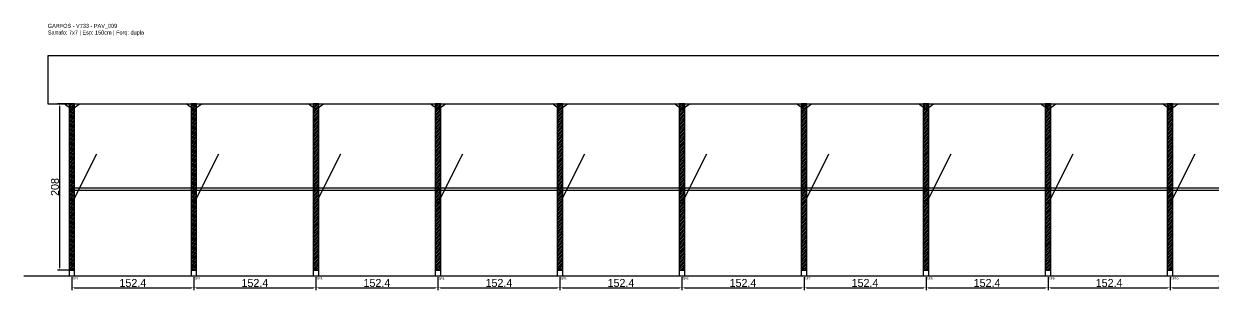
# Model space of a CAD drawing. Header units: metres. Extents: x -30 to 2986, y -25 to 308.
# Drawn here: x -30 to 1456, y -25 to 308 of the extents above; entities that cross this region are included whole.
import ezdxf

# ---------------------------------------------------------------- set-up
doc = ezdxf.new("R2010")
doc.units = ezdxf.units.M
for name, color, linetype in [('BARRA_ANCORAGEM', 1, 'Continuous'), ('COTA', 241, 'Continuous'), ('GARFOS OK', 3, 'Continuous'), ('NOME DA VIGA', 6, 'Continuous'), ('SARR_7x7', 40, 'Continuous'), ('TIRAS REESCORAMENTO', 252, 'Continuous'), ('VIGAS', 3, 'Continuous')]:
    doc.layers.add(name, color=color, linetype=linetype)
doc.dimstyles.new('EZ DXF', dxfattribs={"dimtxt": 10, "dimasz": 3.5, "dimexe": 3, "dimexo": 1.5, "dimgap": 1, "dimtad": 1, "dimdec": 1, "dimdsep": 46, "dimcen": 2.5, "dimazin": 3, "dimtfac": 1, "dimtmove": 0, "dimatfit": 3})

msp = doc.modelspace()

# ---------------------------------------------------------------- hatches: boundary and pattern name
at = {"layer": 'COTA'}
h = msp.add_hatch(dxfattribs=at)
h.set_pattern_fill('ANSI31', scale=0.5)
h.paths.add_polyline_path([(26.5, 0), (33.5, 0), (33.5, 208), (26.5, 208)])
h = msp.add_hatch(dxfattribs=at)
h.set_pattern_fill('ANSI31', scale=0.5)
h.paths.add_polyline_path([(178.95, 0), (185.95, 0), (185.95, 208), (178.95, 208)])
h = msp.add_hatch(dxfattribs=at)
h.set_pattern_fill('ANSI31', scale=0.5)
h.paths.add_polyline_path([(331.39, 0), (338.39, 0), (338.39, 208), (331.39, 208)])
h = msp.add_hatch(dxfattribs=at)
h.set_pattern_fill('ANSI31', scale=0.5)
h.paths.add_polyline_path([(483.84, 0), (490.84, 0), (490.84, 208), (483.84, 208)])
h = msp.add_hatch(dxfattribs=at)
h.set_pattern_fill('ANSI31', scale=0.5)
h.paths.add_polyline_path([(636.29, 0), (643.29, 0), (643.29, 208), (636.29, 208)])
h = msp.add_hatch(dxfattribs=at)
h.set_pattern_fill('ANSI31', scale=0.5)
h.paths.add_polyline_path([(788.74, 0), (795.74, 0), (795.74, 208), (788.74, 208)])
h = msp.add_hatch(dxfattribs=at)
h.set_pattern_fill('ANSI31', scale=0.5)
h.paths.add_polyline_path([(941.18, 0), (948.18, 0), (948.18, 208), (941.18, 208)])
h = msp.add_hatch(dxfattribs=at)
h.set_pattern_fill('ANSI31', scale=0.5)
h.paths.add_polyline_path([(1093.63, 0), (1100.63, 0), (1100.63, 208), (1093.63, 208)])
h = msp.add_hatch(dxfattribs=at)
h.set_pattern_fill('ANSI31', scale=0.5)
h.paths.add_polyline_path([(1246.08, 0), (1253.08, 0), (1253.08, 208), (1246.08, 208)])
h = msp.add_hatch(dxfattribs=at)
h.set_pattern_fill('ANSI31', scale=0.5)
h.paths.add_polyline_path([(1398.53, 0), (1405.53, 0), (1405.53, 208), (1398.53, 208)])

# ---------------------------------------------------------------- linework, layer by layer
at = {"layer": 'BARRA_ANCORAGEM'}
for p, q in [((30, 83.2), (61.2, 145.6)), ((182.45, 83.2), (213.65, 145.6)), ((334.89, 83.2), (366.09, 145.6)), ((487.34, 83.2), (518.54, 145.6)), ((639.79, 83.2), (670.99, 145.6)), ((792.24, 83.2), (823.44, 145.6)), ((944.68, 83.2), (975.88, 145.6)), ((1097.13, 83.2), (1128.33, 145.6)), ((1249.58, 83.2), (1280.78, 145.6)), ((1402.03, 83.2), (1433.23, 145.6))]:
    msp.add_line(p, q, dxfattribs=at)
at = {"layer": 'GARFOS OK'}
for p, q in [((30, 201), (20.5, 208)), ((20.5, 208), (39.5, 208)), ((30, 201), (39.5, 208)), ((182.45, 201), (172.95, 208)), ((172.95, 208), (191.95, 208)), ((182.45, 201), (191.95, 208)), ((334.89, 201), (325.39, 208)), ((325.39, 208), (344.39, 208)), ((334.89, 201), (344.39, 208)), ((487.34, 201), (477.84, 208)), ((477.84, 208), (496.84, 208)), ((487.34, 201), (496.84, 208)), ((639.79, 201), (630.29, 208)), ((630.29, 208), (649.29, 208)), ((639.79, 201), (649.29, 208)), ((792.24, 201), (782.74, 208)), ((782.74, 208), (801.74, 208)), ((792.24, 201), (801.74, 208)), ((944.68, 201), (935.18, 208)), ((935.18, 208), (954.18, 208)), ((944.68, 201), (954.18, 208)), ((1097.13, 201), (1087.63, 208)), ((1087.63, 208), (1106.63, 208)), ((1097.13, 201), (1106.63, 208)), ((1249.58, 201), (1240.08, 208)), ((1240.08, 208), (1259.08, 208)), ((1249.58, 201), (1259.08, 208)), ((1402.03, 201), (1392.53, 208)), ((1392.53, 208), (1411.53, 208)), ((1402.03, 201), (1411.53, 208))]:
    msp.add_line(p, q, dxfattribs=at)
at = {"layer": 'GARFOS OK', "linetype": 'CONTINUOUS'}
msp.add_line((-30, -7), (2986.5, -7), dxfattribs=at)
at = {"layer": 'GARFOS OK'}
for points in [[(26.5, 0), (33.5, 0), (33.5, 208), (26.5, 208), (26.5, 0)], [(178.95, 0), (185.95, 0), (185.95, 208), (178.95, 208), (178.95, 0)], [(331.39, 0), (338.39, 0), (338.39, 208), (331.39, 208), (331.39, 0)], [(483.84, 0), (490.84, 0), (490.84, 208), (483.84, 208), (483.84, 0)], [(636.29, 0), (643.29, 0), (643.29, 208), (636.29, 208), (636.29, 0)], [(788.74, 0), (795.74, 0), (795.74, 208), (788.74, 208), (788.74, 0)], [(941.18, 0), (948.18, 0), (948.18, 208), (941.18, 208), (941.18, 0)], [(1093.63, 0), (1100.63, 0), (1100.63, 208), (1093.63, 208), (1093.63, 0)], [(1246.08, 0), (1253.08, 0), (1253.08, 208), (1246.08, 208), (1246.08, 0)], [(1398.53, 0), (1405.53, 0), (1405.53, 208), (1398.53, 208), (1398.53, 0)]]:
    msp.add_lwpolyline(points, dxfattribs=at)
at = {"layer": 'SARR_7x7'}
for points in [[(26.5, -7), (33.5, -7), (33.5, 0), (26.5, 0), (26.5, -7)], [(178.95, -7), (185.95, -7), (185.95, 0), (178.95, 0), (178.95, -7)], [(331.39, -7), (338.39, -7), (338.39, 0), (331.39, 0), (331.39, -7)], [(483.84, -7), (490.84, -7), (490.84, 0), (483.84, 0), (483.84, -7)], [(636.29, -7), (643.29, -7), (643.29, 0), (636.29, 0), (636.29, -7)], [(788.74, -7), (795.74, -7), (795.74, 0), (788.74, 0), (788.74, -7)], [(941.18, -7), (948.18, -7), (948.18, 0), (941.18, 0), (941.18, -7)], [(1093.63, -7), (1100.63, -7), (1100.63, 0), (1093.63, 0), (1093.63, -7)], [(1246.08, -7), (1253.08, -7), (1253.08, 0), (1246.08, 0), (1246.08, -7)], [(1398.53, -7), (1405.53, -7), (1405.53, 0), (1398.53, 0), (1398.53, -7)]]:
    msp.add_lwpolyline(points, dxfattribs=at)
at = {"layer": 'TIRAS REESCORAMENTO'}
for points in [[(30, 100), (182.45, 100), (182.45, 102.5), (30, 102.5), (30, 100)], [(182.45, 100), (334.89, 100), (334.89, 102.5), (182.45, 102.5), (182.45, 100)], [(334.89, 100), (487.34, 100), (487.34, 102.5), (334.89, 102.5), (334.89, 100)], [(487.34, 100), (639.79, 100), (639.79, 102.5), (487.34, 102.5), (487.34, 100)], [(639.79, 100), (792.24, 100), (792.24, 102.5), (639.79, 102.5), (639.79, 100)], [(792.24, 100), (944.68, 100), (944.68, 102.5), (792.24, 102.5), (792.24, 100)], [(944.68, 100), (1097.13, 100), (1097.13, 102.5), (944.68, 102.5), (944.68, 100)], [(1097.13, 100), (1249.58, 100), (1249.58, 102.5), (1097.13, 102.5), (1097.13, 100)], [(1249.58, 100), (1402.03, 100), (1402.03, 102.5), (1249.58, 102.5), (1249.58, 100)], [(1402.03, 100), (1554.47, 100), (1554.47, 102.5), (1402.03, 102.5), (1402.03, 100)]]:
    msp.add_lwpolyline(points, dxfattribs=at)
at = {"layer": 'VIGAS'}
msp.add_lwpolyline([(0, 208), (2956.5, 208), (2956.5, 268), (0, 268), (0, 208)], dxfattribs=at)

# ---------------------------------------------------------------- texts
at = {"layer": 'NOME DA VIGA'}
for s, p in [('GF1', (30, -12)), ('GF2', (182.45, -12)), ('GF3', (334.89, -12)), ('GF4', (487.34, -12)), ('GF5', (639.79, -12)), ('GF6', (792.24, -12)), ('GF7', (944.68, -12)), ('GF8', (1097.13, -12)), ('GF9', (1249.58, -12)), ('GF10', (1402.03, -12))]:
    msp.add_text(s, height=3, dxfattribs=at).set_placement(p)
at = {"layer": 'NOME DA VIGA', "insert": (0, 293), "char_height": 5, "attachment_point": 7}
msp.add_mtext('GARFOS - V733 - PAV_009\\PSarrafo: 7x7 | Esp: 150cm | Forq: dupla', dxfattribs=at)

# ---------------------------------------------------------------- dimensions: what is measured, and where the dimension line sits
at = {"layer": 'COTA'}
msp.add_linear_dim(base=(15, 0), p1=(30, 0), p2=(30, 208), angle=90, dimstyle='EZ DXF', dxfattribs=at).render()
for base, p1, p2 in [((30, -22), (30, -7), (182.4474, -7)), ((182.45, -22), (182.45, -7), (334.89, -7)), ((334.8947, -22), (334.8947, -7), (487.3421, -7)), ((487.3421, -22), (487.3421, -7), (639.7895, -7)), ((639.7895, -22), (639.7895, -7), (792.2368, -7)), ((792.24, -22), (792.24, -7), (944.68, -7)), ((944.6842, -22), (944.6842, -7), (1097.1316, -7)), ((1097.1316, -22), (1097.1316, -7), (1249.5789, -7)), ((1249.5789, -22), (1249.5789, -7), (1402.0263, -7)), ((1402.03, -22), (1402.03, -7), (1554.47, -7))]:
    msp.add_linear_dim(base=base, p1=p1, p2=p2, dimstyle='EZ DXF', dxfattribs=at).render()

doc.saveas('drawing.dxf')
